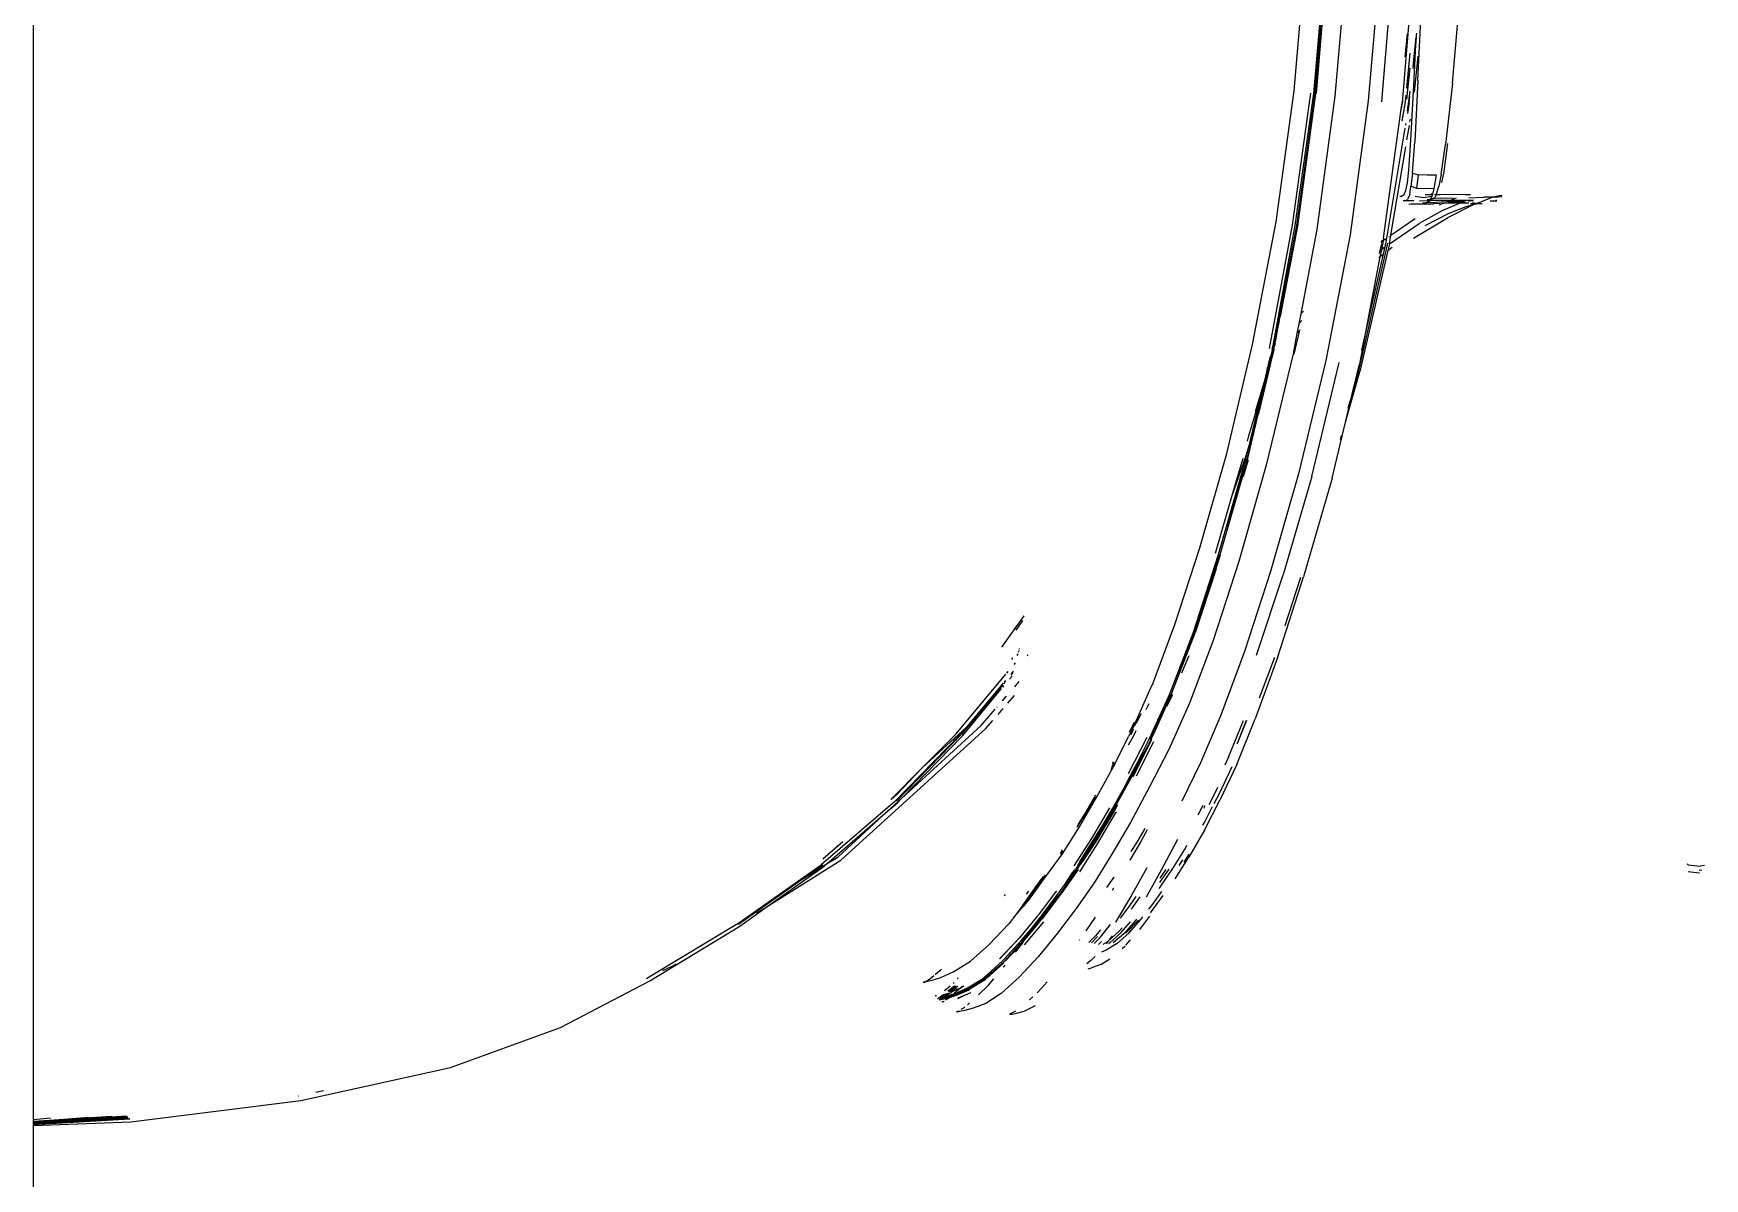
# Model space of a CAD drawing. Header units: millimetres. Extents: x -41292 to 298682, y -22072 to 33155.
# Drawn here: x 26074.7 to 26379.6, y -4564.6 to -4355.7 of the extents above; entities that cross this region are included whole.
import ezdxf

# ---------------------------------------------------------------- set-up
doc = ezdxf.new("R2010")
doc.units = ezdxf.units.MM

# ---------------------------------------------------------------- blocks, each defined once
blk = doc.blocks.new('rmfnasesx')
for p, q in [((53537.95, 10958.56), (53537.95, 11433.83)), ((53768.03, 11146.29), (53770.13, 11170.99)), ((53771.63, 11145.79), (53773.73, 11170.79)), ((53771.83, 11145.79), (53773.93, 11170.79)), ((53771.93, 11145.79), (53774.03, 11170.79)), ((53777.63, 11170.49), (53775.43, 11145.29)), ((53783.73, 11170.09), (53781.53, 11144.49)), ((53786.13, 11169.99), (53783.93, 11144.29)), ((53773.71, 11165.86), (53772.03, 11145.79)), ((53790.62, 11148.19), (53791.32, 11162.99)), ((53796.92, 11147.69), (53798.22, 11162.49)), ((53789.11, 11161.13), (53787.73, 11144.09)), ((53788.67, 11156.72), (53788.24, 11152.49)), ((53789.72, 11150.82), (53790.27, 11156.08)), ((53789.92, 11148.39), (53790.27, 11156.08)), ((53790.27, 11156.08), (53790.03, 11152.89)), ((53790.3, 11156.43), (53790.27, 11156.08)), ((53790.32, 11156.81), (53790.3, 11156.43)), ((53788.58, 11146.8), (53789.22, 11153.19)), ((53788.61, 11144.78), (53789.22, 11150.42)), ((53789.72, 11150.82), (53789.7, 11150.39)), ((53790.03, 11152.89), (53789.72, 11150.82)), ((53790.62, 11152.59), (53789.94, 11146.05)), ((53789.32, 11137.29), (53789.92, 11148.39)), ((53790.62, 11148.19), (53790.02, 11136.99)), ((53796.92, 11147.69), (53795.62, 11136.49)), ((53764.73, 11122.39), (53768.03, 11146.29)), ((53771.03, 11145.89), (53767.63, 11121.79)), ((53768.23, 11121.69), (53771.63, 11145.79)), ((53768.53, 11121.69), (53771.93, 11145.79)), ((53768.53, 11121.69), (53771.83, 11145.79)), ((53771.93, 11145.79), (53768.63, 11121.59)), ((53775.43, 11145.29), (53772.13, 11120.99)), ((53781.53, 11144.49), (53778.23, 11119.99)), ((53787.51, 11142.5), (53787.83, 11144.39)), ((53787.51, 11142.5), (53787.73, 11144.09)), ((53787.72, 11140.77), (53788.33, 11144.29)), ((53788.33, 11144.29), (53788.45, 11145.5)), ((53789.15, 11146.25), (53788.67, 11142.57)), ((53789.03, 11144.19), (53788.68, 11142.13)), ((53789.03, 11144.19), (53789.14, 11145.23)), ((53784.33, 11119.39), (53787.51, 11142.5)), ((53789.16, 11140.63), (53789.24, 11141.12)), ((53788.23, 11139.49), (53784.73, 11118.69)), ((53788.37, 11140.3), (53788.32, 11140)), ((53788.37, 11140.33), (53788.37, 11140.3)), ((53788.61, 11137.36), (53789.05, 11139.96)), ((53785.67, 11119.93), (53788.39, 11136.05)), ((53788.92, 11131.79), (53789.32, 11137.29)), ((53789.62, 11131.29), (53790.02, 11136.99)), ((53794.82, 11131.09), (53795.62, 11136.49)), ((53796.02, 11136.69), (53795.32, 11131.59)), ((53788.72, 11129.49), (53788.92, 11131.79)), ((53788.42, 11128.09), (53788.72, 11129.49)), ((53789.12, 11127.39), (53789.32, 11128.89)), ((53789.62, 11131.29), (53789.32, 11128.89)), ((53790.42, 11128.49), (53789.32, 11128.89)), ((53789.62, 11131.29), (53790.72, 11130.99)), ((53790.42, 11128.49), (53790.72, 11130.99)), ((53792.32, 11130.89), (53790.72, 11130.99)), ((53793.92, 11130.89), (53792.32, 11130.89)), ((53793.92, 11130.89), (53793.52, 11128.49)), ((53794.02, 11127.49), (53794.42, 11128.89)), ((53794.82, 11131.09), (53794.42, 11128.89)), ((53795.32, 11131.59), (53794.92, 11129.59)), ((53787.32, 11127.09), (53787.62, 11127.09)), ((53787.62, 11127.09), (53788.12, 11127.39)), ((53788.22, 11126.19), (53787.92, 11126.19)), ((53788.12, 11127.39), (53788.42, 11128.09)), ((53788.22, 11126.19), (53788.72, 11126.49)), ((53789.85, 11126.19), (53788.22, 11126.19)), ((53789.12, 11127.39), (53788.72, 11126.49)), ((53788.92, 11125.59), (53789.32, 11125.69)), ((53789.32, 11125.69), (53793.42, 11125.69)), ((53791.62, 11126.79), (53790.12, 11126.99)), ((53792.02, 11128.39), (53790.42, 11128.49)), ((53792.52, 11125.59), (53790.82, 11125.59)), ((53790.89, 11126.23), (53792.42, 11126.29)), ((53791.62, 11125.79), (53791.42, 11125.79)), ((53793.12, 11126.99), (53791.62, 11126.79)), ((53791.62, 11125.79), (53792.12, 11125.89)), ((53792.02, 11125.79), (53791.62, 11125.79)), ((53793.2, 11127.29), (53791.92, 11127.29)), ((53793.52, 11128.49), (53792.02, 11128.39)), ((53792.23, 11125.9), (53792.02, 11125.79)), ((53792.12, 11125.89), (53792.23, 11125.9)), ((53792.62, 11126.09), (53792.23, 11125.9)), ((53792.23, 11125.9), (53793.82, 11125.99)), ((53792.32, 11126.49), (53792.84, 11126.49)), ((53792.73, 11126.29), (53792.42, 11126.29)), ((53792.73, 11126.29), (53792.62, 11126.09)), ((53792.84, 11126.49), (53792.73, 11126.29)), ((53796.43, 11126.29), (53792.73, 11126.29)), ((53792.92, 11126.59), (53792.84, 11126.49)), ((53792.92, 11126.49), (53792.84, 11126.49)), ((53793.12, 11126.99), (53792.92, 11126.59)), ((53792.92, 11126.49), (53793.36, 11126.62)), ((53793.36, 11126.62), (53792.92, 11126.59)), ((53793.24, 11127.45), (53793.02, 11127.49)), ((53793.2, 11127.29), (53793.12, 11126.99)), ((53793.24, 11127.45), (53793.2, 11127.29)), ((53793.52, 11128.49), (53793.24, 11127.45)), ((53793.36, 11126.62), (53793.62, 11126.69)), ((53794.72, 11126.69), (53793.36, 11126.62)), ((53794.67, 11125.74), (53793.42, 11125.69)), ((53793.92, 11127.29), (53793.62, 11126.69)), ((53793.92, 11127.29), (53793.66, 11127.29)), ((53793.82, 11125.99), (53795.91, 11126.08)), ((53794.02, 11127.49), (53793.92, 11127.29)), ((53794.62, 11127.29), (53793.92, 11127.29)), ((53794.52, 11125.49), (53795.05, 11125.75)), ((53797.22, 11127.39), (53794.62, 11127.29)), ((53794.72, 11126.69), (53797.12, 11126.79)), ((53795.15, 11125.76), (53795.05, 11125.75)), ((53795.15, 11125.76), (53795.31, 11125.82)), ((53796.12, 11125.79), (53795.15, 11125.76)), ((53795.22, 11124.49), (53798.22, 11125.79)), ((53795.91, 11126.08), (53796.43, 11126.29)), ((53795.91, 11126.08), (53796.32, 11126.09)), ((53800.92, 11125.59), (53796.02, 11123.09)), ((53798.22, 11125.79), (53796.12, 11125.79)), ((53796.32, 11126.09), (53799.02, 11126.09)), ((53796.43, 11126.29), (53797.62, 11126.79)), ((53800.72, 11126.29), (53796.43, 11126.29)), ((53799.22, 11127.29), (53797.22, 11127.39)), ((53799.26, 11126.01), (53798.22, 11125.79)), ((53799.92, 11125.79), (53798.22, 11125.79)), ((53800.22, 11127.29), (53799.22, 11127.29)), ((53799.42, 11125.19), (53800.92, 11125.59)), ((53800.12, 11126.19), (53799.78, 11126.12)), ((53799.92, 11126.79), (53802.62, 11126.89)), ((53800.12, 11126.19), (53800.72, 11126.29)), ((53801.17, 11125.69), (53800.22, 11125.69)), ((53800.82, 11125.79), (53800.52, 11125.79)), ((53801.31, 11125.75), (53800.82, 11125.79)), ((53800.92, 11125.59), (53801.17, 11125.69)), ((53801.17, 11125.69), (53801.31, 11125.75)), ((53801.82, 11125.69), (53801.17, 11125.69)), ((53801.31, 11125.75), (53804.22, 11126.89)), ((53801.82, 11125.69), (53801.31, 11125.75)), ((53802.32, 11125.69), (53801.82, 11125.69)), ((53804.22, 11126.89), (53802.62, 11126.89)), ((53803.82, 11126.19), (53805.02, 11126.19)), ((53805.82, 11127.19), (53804.22, 11126.89)), ((53804.72, 11126.89), (53804.22, 11126.89)), ((53804.72, 11126.89), (53805.92, 11126.99)), ((53805.02, 11126.19), (53804.82, 11126.39)), ((53805.82, 11127.19), (53805.92, 11126.99)), ((53785.67, 11119.93), (53790.12, 11122.99)), ((53789.82, 11119.39), (53796.02, 11123.09)), ((53795.22, 11124.49), (53790.82, 11122.09)), ((53791.92, 11121.69), (53796.32, 11123.99)), ((53796.32, 11123.99), (53799.42, 11125.19)), ((53760.43, 11099.99), (53764.73, 11122.39)), ((53767.63, 11121.79), (53763.43, 11099.29)), ((53764.16, 11099.85), (53768.23, 11121.69)), ((53764.87, 11102.56), (53768.53, 11121.69)), ((53765.48, 11105.1), (53768.53, 11121.69)), ((53768.63, 11121.59), (53765.48, 11105.1)), ((53772.13, 11120.99), (53769.21, 11105.58)), ((53778.23, 11119.99), (53773.83, 11097.09)), ((53785.3, 11119.68), (53785.33, 11119.69)), ((53785.43, 11118.39), (53790.82, 11122.09)), ((53785.43, 11118.39), (53785.67, 11119.93)), ((53779.83, 11095.19), (53785.13, 11118.49)), ((53785.13, 11117.17), (53780.03, 11095.09)), ((53784.73, 11118.69), (53780.99, 11101.94)), ((53783.61, 11116.63), (53783.71, 11117.13)), ((53783.93, 11117.3), (53783.68, 11116.03)), ((53783.68, 11116.03), (53784.16, 11116.41)), ((53783.74, 11117.15), (53783.71, 11117.13)), ((53783.74, 11117.15), (53784.03, 11118.39)), ((53783.93, 11117.3), (53783.74, 11117.15)), ((53784.24, 11118.95), (53783.93, 11117.3)), ((53784.42, 11117.68), (53783.93, 11117.3)), ((53783.96, 11118.52), (53784.03, 11118.79)), ((53784.03, 11118.79), (53784.07, 11119.07)), ((53784.03, 11118.79), (53784.24, 11118.95)), ((53784.24, 11118.95), (53784.28, 11118.97)), ((53784.33, 11119.39), (53784.28, 11118.97)), ((53784.47, 11119.1), (53784.73, 11119.28)), ((53785.43, 11118.39), (53785.13, 11117.17)), ((53785.13, 11117.17), (53785.92, 11117.79)), ((53783.68, 11116.03), (53780.99, 11101.94)), ((53783.47, 11115.86), (53783.68, 11116.03)), ((53764.66, 11100.83), (53765.27, 11104.22)), ((53765.27, 11104.22), (53764.87, 11102.56)), ((53765.27, 11104.22), (53765.48, 11105.1)), ((53769.21, 11105.58), (53768.86, 11103.76)), ((53769.4, 11104.39), (53768.86, 11103.76)), ((53769.21, 11105.58), (53769.72, 11106.08)), ((53764.87, 11102.56), (53764.16, 11099.85)), ((53764.41, 11100.14), (53764.87, 11102.56)), ((53768.53, 11102.01), (53767.83, 11098.29)), ((53768.01, 11098.25), (53769.07, 11102.63)), ((53768.86, 11103.76), (53768.53, 11102.01)), ((53768.53, 11102.01), (53769.07, 11102.63)), ((53769.07, 11102.63), (53769.09, 11102.76)), ((53780.99, 11101.94), (53779.93, 11096.39)), ((53780.99, 11101.94), (53780.33, 11098.97)), ((53755.73, 11080.09), (53760.43, 11099.99)), ((53767.83, 11098.29), (53762.93, 11077.99)), ((53763.93, 11098.59), (53763.7, 11097.83)), ((53764.03, 11099.19), (53763.93, 11098.59)), ((53764.13, 11098.59), (53763.96, 11098.03)), ((53764.09, 11098.18), (53763.96, 11098.03)), ((53764.09, 11098.18), (53764, 11097.71)), ((53764.03, 11099.19), (53764.16, 11099.85)), ((53764.12, 11098.21), (53764.09, 11098.18)), ((53764.33, 11099.09), (53764.12, 11098.21)), ((53764.23, 11099.19), (53764.13, 11098.59)), ((53764.16, 11099.85), (53764.41, 11100.14)), ((53764.53, 11100.27), (53764.23, 11099.19)), ((53764.23, 11099.19), (53764.41, 11100.14)), ((53764.33, 11099.19), (53764.53, 11100.27)), ((53764.33, 11099.19), (53764.33, 11099.09)), ((53764.41, 11100.14), (53764.53, 11100.27)), ((53764.53, 11100.27), (53764.56, 11100.31)), ((53764.56, 11100.31), (53764.66, 11100.83)), ((53761.13, 11086.18), (53763.36, 11095.55)), ((53763.64, 11096.3), (53761.71, 11088.14)), ((53762.66, 11093.21), (53763.36, 11095.55)), ((53762.83, 11094.2), (53763.22, 11095.81)), ((53763.07, 11095.63), (53763.22, 11095.81)), ((53763.36, 11095.97), (53763.08, 11095.03)), ((53763.6, 11097.61), (53763.21, 11096.18)), ((53763.22, 11095.81), (53763.27, 11095.87)), ((53763.27, 11095.87), (53763.67, 11097.69)), ((53763.27, 11095.87), (53763.36, 11095.97)), ((53763.91, 11097.84), (53763.36, 11095.97)), ((53763.36, 11095.97), (53763.5, 11096.14)), ((53763.36, 11095.55), (53763.38, 11095.63)), ((53763.38, 11095.63), (53763.45, 11095.84)), ((53763.45, 11095.84), (53763.46, 11095.91)), ((53763.46, 11095.91), (53763.5, 11096.14)), ((53763.5, 11096.14), (53763.55, 11096.2)), ((53763.55, 11096.2), (53763.91, 11097.84)), ((53763.55, 11096.2), (53763.88, 11097.32)), ((53763.55, 11096.2), (53763.64, 11096.3)), ((53763.67, 11097.69), (53763.6, 11097.61)), ((53763.64, 11096.3), (53763.67, 11096.33)), ((53763.69, 11097.71), (53763.67, 11097.69)), ((53763.88, 11097.32), (53763.67, 11096.33)), ((53763.94, 11097.95), (53763.69, 11097.71)), ((53763.7, 11097.83), (53763.69, 11097.71)), ((53763.88, 11097.32), (53764, 11097.71)), ((53763.91, 11097.84), (53763.94, 11097.95)), ((53763.96, 11098.03), (53763.94, 11097.95)), ((53773.83, 11097.09), (53768.83, 11076.39)), ((53771.23, 11075.89), (53776.23, 11096.69)), ((53777.39, 11085.84), (53780.03, 11095.09)), ((53778.62, 11090.97), (53779.93, 11096.39)), ((53778.62, 11090.97), (53779.83, 11095.19)), ((53762.83, 11094.2), (53760.93, 11087.73)), ((53762.28, 11091.86), (53762.83, 11094.2)), ((53762.64, 11093.08), (53762.66, 11093.21)), ((53759.75, 11083.36), (53762.28, 11091.86)), ((53759.99, 11082.28), (53762.28, 11091.86)), ((53777.39, 11085.84), (53778.62, 11090.97)), ((53777.9, 11088.41), (53778.26, 11089.7)), ((53759.43, 11078.99), (53761.13, 11086.18)), ((53759.53, 11078.99), (53761.44, 11087.23)), ((53761.13, 11086.18), (53760.82, 11085.11)), ((53761.71, 11088.14), (53761.44, 11087.23)), ((53759.48, 11082.36), (53759.75, 11083.36)), ((53774.93, 11075.59), (53777.39, 11085.84)), ((53776.49, 11082.67), (53776.69, 11083.39)), ((53750.83, 11062.89), (53755.73, 11080.09)), ((53759.99, 11082.28), (53759.23, 11079.69)), ((53759.23, 11079.09), (53759.99, 11082.28)), ((53754.23, 11061.69), (53759.23, 11079.09)), ((53754.53, 11061.69), (53759.53, 11078.99)), ((53754.53, 11061.69), (53759.43, 11078.99)), ((53755.81, 11066.96), (53759.23, 11079.09)), ((53759.23, 11079.69), (53756.61, 11072.22)), ((53758.63, 11079.19), (53756.61, 11072.22)), ((53762.93, 11077.99), (53757.93, 11060.39)), ((53759.62, 11078.96), (53758.72, 11075.84)), ((53768.83, 11076.39), (53763.73, 11058.59)), ((53771.23, 11075.89), (53766.03, 11057.99)), ((53774.93, 11075.59), (53769.73, 11057.59)), ((53756.61, 11072.22), (53753.63, 11061.89)), ((53746.23, 11048.89), (53750.83, 11062.89)), ((53749.63, 11047.49), (53754.33, 11061.69)), ((53749.63, 11047.49), (53754.23, 11061.69)), ((53749.83, 11047.39), (53754.53, 11061.59)), ((53754.53, 11061.59), (53749.93, 11047.39)), ((53754.53, 11061.59), (53754.53, 11061.69)), ((53753.79, 11059.05), (53749.93, 11047.39)), ((53757.93, 11060.39), (53753.23, 11045.99)), ((53763.73, 11058.59), (53758.93, 11043.99)), ((53761.13, 11043.29), (53766.03, 11057.99)), ((53765.03, 11042.99), (53769.73, 11057.59)), ((53769.17, 11057.49), (53766.32, 11048.7)), ((53714.7, 11044.78), (53718.74, 11050.48)), ((53717.31, 11047.88), (53718.53, 11049.64)), ((53742.21, 11038.11), (53746.23, 11048.89)), ((53745.33, 11036.29), (53749.63, 11047.49)), ((53745.63, 11036.29), (53749.93, 11047.39)), ((53745.63, 11036.29), (53749.83, 11047.39)), ((53746.66, 11039.58), (53749.63, 11047.49)), ((53717.47, 11043.28), (53717.58, 11043.42)), ((53717.54, 11043.48), (53717.63, 11043.59)), ((53717.73, 11043.96), (53717.65, 11043.82)), ((53717.78, 11044.25), (53717.76, 11044.16)), ((53717.78, 11044.25), (53717.83, 11044.32)), ((53717.88, 11044.53), (53717.86, 11044.5)), ((53719.36, 11043.2), (53719.5, 11043.43)), ((53747.51, 11040.07), (53748.85, 11043.23)), ((53753.23, 11045.99), (53748.93, 11034.59)), ((53758.93, 11043.99), (53754.63, 11032.39)), ((53715.58, 11040.01), (53715.84, 11040.33)), ((53716.7, 11040.14), (53716.3, 11039.66)), ((53716.77, 11040.39), (53716.39, 11039.94)), ((53716.63, 11042.82), (53716.43, 11042.58)), ((53716.56, 11042.61), (53716.5, 11042.54)), ((53716.94, 11041.63), (53717.18, 11041.92)), ((53765.03, 11042.99), (53760.93, 11031.69)), ((53764.41, 11042.89), (53761.66, 11035.46)), ((53706.33, 11028.99), (53715.43, 11039.84)), ((53707.53, 11028.69), (53714.63, 11037.22)), ((53714.94, 11038.21), (53708.2, 11030.19)), ((53714.84, 11037.91), (53709.1, 11031.02)), ((53714.83, 11037.46), (53715.01, 11037.67)), ((53715.23, 11038.38), (53715.03, 11038.14)), ((53715.32, 11038.67), (53715.11, 11038.42)), ((53716.07, 11038.94), (53716.53, 11039.49)), ((53717.02, 11037.57), (53717.84, 11038.52)), ((53738.75, 11030.39), (53742.12, 11037.91)), ((53742.21, 11038.11), (53742.12, 11037.91)), ((53714.78, 11034.97), (53715.55, 11035.86)), ((53715.78, 11034.58), (53716.97, 11035.95)), ((53741.47, 11034.45), (53740.95, 11033.36)), ((53741.63, 11028.09), (53745.33, 11036.29)), ((53741.73, 11028.09), (53745.43, 11036.29)), ((53742.71, 11029.64), (53745.63, 11036.19)), ((53744.81, 11033.99), (53745.73, 11035.89)), ((53745.71, 11036.15), (53745.12, 11034.84)), ((53748.93, 11034.59), (53745.13, 11026.09)), ((53745.63, 11036.29), (53745.63, 11036.19)), ((53745.73, 11035.89), (53745.81, 11036.08)), ((53709.1, 11031.02), (53707.33, 11028.89)), ((53709.1, 11031.02), (53708.2, 11030.19)), ((53709.72, 11031.59), (53709.1, 11031.02)), ((53710.92, 11030.49), (53713.48, 11033.46)), ((53711.72, 11029.89), (53713.03, 11031.4)), ((53713.75, 11033.77), (53713.81, 11033.84)), ((53713.98, 11032.5), (53714.94, 11033.61)), ((53738.85, 11031.12), (53737.94, 11029.22)), ((53739.62, 11032.09), (53738.73, 11030.18)), ((53739.5, 11031.94), (53738.75, 11030.39)), ((53738.92, 11030.46), (53739.83, 11032.36)), ((53739.24, 11030.91), (53740.08, 11032.68)), ((53754.63, 11032.39), (53750.93, 11023.69)), ((53756.03, 11024.69), (53758.76, 11031.39)), ((53757.53, 11023.39), (53760.93, 11031.69)), ((53759.34, 11031.39), (53757.68, 11027.31)), ((53759.25, 11031.39), (53757.68, 11027.31)), ((53711.72, 11029.89), (53685.32, 11005.89)), ((53695.13, 11016.59), (53707.03, 11028.79)), ((53707.33, 11028.89), (53695.43, 11016.69)), ((53696.4, 11017.2), (53710.92, 11030.49)), ((53696.4, 11017.2), (53707.53, 11028.69)), ((53708.2, 11030.19), (53700.22, 11022.83)), ((53700.22, 11022.83), (53706.33, 11028.99)), ((53708.2, 11030.19), (53707.03, 11028.79)), ((53735.35, 11023.55), (53737.79, 11028.46)), ((53741.13, 11028.29), (53737.73, 11021.69)), ((53738.63, 11028.49), (53737.75, 11026.88)), ((53738.03, 11028.89), (53737.79, 11028.46)), ((53738.53, 11029.89), (53738.03, 11028.89)), ((53738.27, 11028.87), (53738.7, 11029.79)), ((53738.38, 11029.33), (53738.62, 11029.84)), ((53738.58, 11029.86), (53738.45, 11029.58)), ((53738.53, 11029.89), (53738.75, 11030.39)), ((53739.12, 11029.54), (53738.63, 11028.49)), ((53739.41, 11023.72), (53741.63, 11028.09)), ((53741.71, 11028.07), (53741.73, 11028.09)), ((53741.81, 11027.78), (53741.93, 11027.99)), ((53741.93, 11027.99), (53742.71, 11029.64)), ((53741.93, 11027.99), (53741.93, 11027.89)), ((53737.43, 11019.69), (53740.49, 11025.28)), ((53738.43, 11021.39), (53740.49, 11025.28)), ((53741.17, 11026.53), (53738.53, 11021.19)), ((53738.53, 11021.39), (53740.49, 11025.28)), ((53742, 11027.85), (53738.63, 11021.19)), ((53739.23, 11021.3), (53742.43, 11027.59)), ((53740.49, 11025.28), (53741.17, 11026.53)), ((53741.17, 11026.53), (53741.43, 11026.99)), ((53741.81, 11027.78), (53741.43, 11026.99)), ((53745.13, 11026.09), (53741.63, 11019.29)), ((53741.93, 11027.89), (53741.81, 11027.78)), ((53757.68, 11027.31), (53757.55, 11027.09)), ((53694.43, 11016.99), (53700.13, 11022.74)), ((53700.13, 11022.74), (53695.33, 11017.69)), ((53700.16, 11022.77), (53700.13, 11022.74)), ((53700.22, 11022.83), (53700.16, 11022.77)), ((53732.03, 11017.49), (53734.54, 11022.08)), ((53734.54, 11022.08), (53735.33, 11023.49)), ((53734.6, 11022.38), (53735.28, 11023.61)), ((53735.24, 11023.64), (53734.64, 11022.54)), ((53735.17, 11023.69), (53734.7, 11022.84)), ((53735.05, 11023.8), (53734.81, 11023.36)), ((53735, 11023.84), (53734.87, 11023.6)), ((53735.33, 11023.49), (53735.35, 11023.55)), ((53738.23, 11021.49), (53739.41, 11023.72)), ((53738.23, 11021.39), (53739.41, 11023.72)), ((53750.93, 11023.69), (53747.53, 11016.69)), ((53754.43, 11018.19), (53756.71, 11023)), ((53757.53, 11023.39), (53754.53, 11016.99)), ((53756.03, 11024.69), (53755.35, 11023.24)), ((53735.08, 11015.65), (53737.06, 11019.26)), ((53735.13, 11015.19), (53738.53, 11021.39)), ((53735.13, 11015.19), (53738.43, 11021.39)), ((53735.98, 11017.2), (53737.43, 11019.69)), ((53735.98, 11017.2), (53737.06, 11019.26)), ((53737.06, 11019.26), (53737.98, 11021.01)), ((53737.98, 11021.01), (53738.23, 11021.49)), ((53737.98, 11021.01), (53738.23, 11021.39)), ((53741.63, 11019.29), (53738.13, 11012.79)), ((53738.63, 11021.19), (53738.6, 11021.14)), ((53754.05, 11019.19), (53753.63, 11018.29)), ((53695.13, 11016.59), (53681.73, 11005.09)), ((53693.82, 11014.83), (53696.4, 11017.2)), ((53693.82, 11014.83), (53695.63, 11016.39)), ((53695.33, 11017.69), (53694.49, 11016.96)), ((53695.63, 11016.39), (53696.4, 11017.2)), ((53728.83, 11011.99), (53732.03, 11017.49)), ((53731.77, 11017.75), (53729.93, 11014.59)), ((53731.7, 11017.47), (53730.03, 11014.59)), ((53730.03, 11014.49), (53731.64, 11017.19)), ((53731.64, 11017.19), (53731.66, 11017.3)), ((53734.93, 11015.19), (53735.98, 11017.2)), ((53735.08, 11015.65), (53735.98, 11017.2)), ((53735.8, 11016.04), (53735.23, 11014.99)), ((53750.48, 11014.17), (53751.39, 11015.92)), ((53751.54, 11015.43), (53751.78, 11015.9)), ((53751.63, 11011.39), (53754.53, 11016.99)), ((53753.63, 11018.29), (53752.44, 11016)), ((53753.42, 11016.24), (53754.43, 11018.19)), ((53682.8, 11005.29), (53693.82, 11014.83)), ((53684.72, 11006.49), (53693.82, 11014.83)), ((53728.49, 11012.04), (53730.03, 11014.49)), ((53730.03, 11014.59), (53728.55, 11012.27)), ((53729.93, 11014.59), (53728.6, 11012.48)), ((53734.33, 11015.49), (53731.03, 11009.89)), ((53731.73, 11009.49), (53735.03, 11015.09)), ((53731.83, 11009.49), (53735.03, 11015.09)), ((53735.23, 11014.99), (53731.83, 11009.29)), ((53735.13, 11014.99), (53731.83, 11009.29)), ((53732.13, 11008.89), (53735.53, 11014.69)), ((53733.13, 11012.29), (53734.82, 11015.2)), ((53733.13, 11012.29), (53734.93, 11015.19)), ((53738.13, 11012.79), (53734.73, 11006.99)), ((53734.82, 11015.2), (53735.08, 11015.65)), ((53735.03, 11015.09), (53735.13, 11015.19)), ((53735.6, 11014.64), (53735.63, 11014.69)), ((53751.34, 11012.29), (53751.63, 11012.79)), ((53751.63, 11012.79), (53753.12, 11015.68)), ((53725.73, 11007.09), (53728.83, 11011.99)), ((53731.03, 11009.89), (53727.83, 11004.89)), ((53728.46, 11011.95), (53728.49, 11012.04)), ((53728.86, 11005.57), (53733.13, 11012.29)), ((53731.53, 11009.59), (53732.66, 11011.47)), ((53731.53, 11009.49), (53732.66, 11011.47)), ((53732.66, 11011.47), (53733.13, 11012.29)), ((53740.79, 11011.67), (53739.23, 11009.09)), ((53741.2, 11011.46), (53740.03, 11009.29)), ((53746.73, 11009.69), (53743.73, 11004.09)), ((53751.63, 11011.39), (53748.83, 11006.49)), ((53683.82, 11007.69), (53682.03, 11006.09)), ((53685.64, 11009.24), (53683.82, 11007.69)), ((53684.77, 11008.57), (53683.82, 11007.69)), ((53722.53, 11002.69), (53725.73, 11007.09)), ((53725.39, 11007), (53725.73, 11007.49)), ((53725.47, 11007.26), (53725.63, 11007.49)), ((53725.63, 11007.69), (53725.57, 11007.61)), ((53725.64, 11007.77), (53725.6, 11007.72)), ((53725.66, 11007.75), (53725.63, 11007.69)), ((53725.63, 11007.49), (53725.73, 11007.65)), ((53725.73, 11007.49), (53725.78, 11007.57)), ((53728.33, 11004.49), (53731.53, 11009.49)), ((53728.56, 11004.95), (53731.53, 11009.59)), ((53728.93, 11003.79), (53732.13, 11008.89)), ((53729.25, 11005.47), (53731.73, 11009.49)), ((53731.83, 11009.29), (53729.25, 11005.47)), ((53734.73, 11006.99), (53731.53, 11001.79)), ((53731.77, 11009.41), (53731.83, 11009.49)), ((53740.03, 11009.29), (53738.06, 11005.89)), ((53739.23, 11009.09), (53738.19, 11007.52)), ((53748.23, 11008.29), (53745.83, 11004.39)), ((53748.83, 11006.99), (53747.91, 11005.53)), ((53748.39, 11008.59), (53748.23, 11008.29)), ((53666.23, 10994.19), (53681.73, 11005.09)), ((53671.84, 10997.44), (53685.32, 11005.89)), ((53671.84, 10997.44), (53682.23, 11004.79)), ((53678.46, 11002.57), (53682.8, 11005.29)), ((53682.03, 11005.09), (53678.46, 11002.57)), ((53682.23, 11004.79), (53682.8, 11005.29)), ((53682.8, 11005.29), (53684.72, 11006.49)), ((53725.43, 10999.89), (53728.53, 11004.39)), ((53725.43, 10999.89), (53728.53, 11004.29)), ((53728.53, 11004.29), (53725.43, 10999.69)), ((53728.58, 11004.23), (53725.43, 10999.69)), ((53726.03, 11001.29), (53728.33, 11004.49)), ((53726.03, 11001.29), (53728, 11004.12)), ((53726.03, 11001.29), (53727.64, 11003.72)), ((53728.53, 11004.29), (53728.63, 11004.49)), ((53728.53, 11004.39), (53728.63, 11004.49)), ((53728.63, 11004.49), (53729.25, 11005.47)), ((53741.13, 11004.49), (53738.23, 10999.29)), ((53743.73, 11004.09), (53741.03, 10999.19)), ((53745.12, 11004.29), (53743.47, 11001.84)), ((53745.83, 11004.39), (53743.53, 11000.99)), ((53743.56, 11002.62), (53744.64, 11004.22)), ((53746.33, 11002.49), (53748.83, 11006.49)), ((53747.01, 11004.91), (53747.68, 11006)), ((53839.93, 11005.09), (53839.75, 11005.18)), ((53839.93, 11005.09), (53842.13, 11004.79)), ((53839.95, 11003.83), (53841.93, 11003.59)), ((53841.93, 11004.09), (53842.39, 11004.17)), ((53841.93, 11003.59), (53841.99, 11003.6)), ((53842.92, 11004.91), (53842.13, 11004.79)), ((53678.46, 11002.57), (53666.63, 10994.19)), ((53677.36, 11001.88), (53678.46, 11002.57)), ((53721.03, 11001.29), (53717.97, 10996.99)), ((53721.03, 11001.19), (53717.97, 10996.99)), ((53721.23, 11001.19), (53718.61, 10997.53)), ((53721.23, 11000.99), (53718.61, 10997.53)), ((53719.33, 10998.39), (53721.23, 11000.99)), ((53719.38, 10998.32), (53721.33, 11000.99)), ((53722.19, 11002.95), (53721.03, 11001.19)), ((53721.77, 11002.4), (53721.03, 11001.29)), ((53722.61, 11003.25), (53721.23, 11001.19)), ((53721.33, 11001.19), (53721.23, 11000.99)), ((53722.65, 11003.19), (53721.33, 11001.19)), ((53721.33, 11001.19), (53722.68, 11003.14)), ((53721.33, 11000.99), (53721.98, 11001.96)), ((53721.33, 11001.19), (53721.98, 11001.96)), ((53721.98, 11001.96), (53722.53, 11002.69)), ((53722.53, 11002.69), (53722.73, 11003.06)), ((53725.13, 10999.99), (53725.93, 11001.14)), ((53725.93, 11001.14), (53725.97, 11001.21)), ((53725.97, 11001.21), (53726.03, 11001.29)), ((53731.53, 11001.79), (53728.23, 10997.09)), ((53735.1, 11002.82), (53733.76, 11000.93)), ((53735.04, 11000.78), (53734.81, 11000.4)), ((53743.53, 11000.99), (53743.34, 11000.72)), ((53666.83, 10993.89), (53671.84, 10997.44)), ((53669.91, 10996.23), (53671.84, 10997.44)), ((53715.3, 10999.65), (53715.12, 10999.4)), ((53718.61, 10997.53), (53718.17, 10996.99)), ((53718.61, 10997.53), (53719.33, 10998.39)), ((53719.18, 10999.7), (53719.59, 11000.28)), ((53724.63, 11000.29), (53721.33, 10995.89)), ((53721.73, 10995.49), (53725.03, 10999.89)), ((53721.83, 10995.49), (53725.03, 10999.89)), ((53725.33, 10999.59), (53722.03, 10995.19)), ((53725.33, 10999.59), (53722.03, 10995.39)), ((53722.03, 10995.49), (53724.58, 10998.79)), ((53722.03, 10995.39), (53724.58, 10998.79)), ((53722.03, 10995.49), (53724.23, 10998.59)), ((53724.23, 10998.59), (53725.03, 10999.89)), ((53724.58, 10998.79), (53725.33, 10999.79)), ((53725.03, 10999.89), (53725.13, 10999.99)), ((53725.33, 10999.79), (53725.43, 10999.89)), ((53725.43, 10999.69), (53725.33, 10999.59)), ((53738.23, 10999.29), (53735.43, 10994.59)), ((53738.03, 10997.69), (53736.29, 10995.3)), ((53739.1, 10999.26), (53738.03, 10997.69)), ((53739.87, 10999.23), (53738.29, 10996.95)), ((53741.52, 10996.99), (53742.23, 10997.89)), ((53744.03, 10999.49), (53741.73, 10996.29)), ((53742.23, 10997.89), (53743.85, 11000.18)), ((53716.57, 10995.06), (53715.93, 10994.29)), ((53716.73, 10995.29), (53716.57, 10995.06)), ((53716.83, 10995.39), (53716.73, 10995.29)), ((53717.97, 10996.99), (53716.83, 10995.39)), ((53716.83, 10995.39), (53718.17, 10996.99)), ((53721.23, 10995.79), (53717.83, 10991.69)), ((53718.83, 10990.49), (53722.33, 10994.69)), ((53718.98, 10991.73), (53721.97, 10995.42)), ((53718.98, 10991.73), (53721.49, 10994.74)), ((53719.89, 10993.23), (53721.83, 10995.49)), ((53719.89, 10993.23), (53721.73, 10995.49)), ((53721.93, 10995.19), (53720.93, 10993.96)), ((53720.93, 10993.96), (53721.49, 10994.74)), ((53721.49, 10994.74), (53721.97, 10995.42)), ((53721.49, 10994.74), (53722.03, 10995.39)), ((53722.03, 10995.39), (53721.93, 10995.19)), ((53721.97, 10995.42), (53722.03, 10995.49)), ((53722.03, 10995.19), (53721.98, 10995.13)), ((53728.23, 10997.09), (53724.83, 10992.59)), ((53731.72, 10995.5), (53730, 10993)), ((53736.43, 10992.69), (53738.18, 10994.69)), ((53739.13, 10994.99), (53736.93, 10992.49)), ((53737.33, 10992.59), (53739.63, 10994.99)), ((53737.83, 10992.59), (53740.03, 10995.09)), ((53739.24, 10995.14), (53739.13, 10994.99)), ((53741.63, 10995.69), (53739.77, 10993.27)), ((53740.03, 10995.09), (53740.4, 10995.57)), ((53650.43, 10983.89), (53666.83, 10993.89)), ((53666.23, 10994.19), (53651.12, 10985.06)), ((53712.33, 10990.49), (53715.93, 10994.29)), ((53717.83, 10991.69), (53714.23, 10987.89)), ((53717.83, 10991.69), (53714.33, 10987.89)), ((53715.01, 10987.79), (53718.33, 10991.39)), ((53718.33, 10991.39), (53719.89, 10993.23)), ((53718.33, 10991.29), (53719.89, 10993.23)), ((53720.93, 10993.96), (53718.53, 10990.99)), ((53718.63, 10991.29), (53718.98, 10991.73)), ((53724.83, 10992.59), (53721.33, 10988.29)), ((53728.87, 10991.36), (53728.81, 10991.28)), ((53731.83, 10992.19), (53730.54, 10990.9)), ((53731.01, 10990.8), (53732.13, 10991.99)), ((53731.52, 10990.69), (53732.63, 10991.79)), ((53732.67, 10993.23), (53731.83, 10992.19)), ((53732.63, 10991.79), (53734.53, 10994.15)), ((53732.63, 10991.79), (53734.39, 10994.08)), ((53734.08, 10991.14), (53736.13, 10992.99)), ((53734.83, 10992.09), (53734.08, 10991.14)), ((53736.43, 10992.69), (53734.33, 10990.79)), ((53736.93, 10992.49), (53735, 10990.83)), ((53735.73, 10990.69), (53737.83, 10992.59)), ((53736.13, 10992.99), (53736.61, 10993.54)), ((53737.29, 10990.39), (53738.18, 10991.39)), ((53708.93, 10987.49), (53712.33, 10990.49)), ((53718.53, 10990.99), (53714.93, 10987.19)), ((53715.01, 10987.79), (53718.33, 10991.29)), ((53718.63, 10991.29), (53715.13, 10987.49)), ((53718.57, 10990.93), (53715.43, 10987.62)), ((53717.18, 10989.1), (53718.59, 10990.88)), ((53721.33, 10988.29), (53717.83, 10984.59)), ((53730.93, 10987.59), (53731.69, 10988.36)), ((53732.86, 10991.08), (53732.32, 10990.52)), ((53733.73, 10989.49), (53732.89, 10989.15)), ((53733.19, 10990.59), (53734.03, 10991.09)), ((53734.03, 10991.09), (53733.7, 10990.66)), ((53735.73, 10990.69), (53733.73, 10989.49)), ((53734.03, 10991.09), (53734.08, 10991.14)), ((53734.21, 10990.72), (53734.33, 10990.79)), ((53737.03, 10990.09), (53736.64, 10989.76)), ((53737.03, 10990.09), (53737.16, 10990.24)), ((53654.22, 10986.39), (53652.72, 10985.74)), ((53654.22, 10986.39), (53655.22, 10987.02)), ((53703.43, 10985.79), (53702.5, 10985.01)), ((53703.65, 10986.02), (53703.43, 10985.79)), ((53703.53, 10984.49), (53705.93, 10985.59)), ((53705.93, 10985.59), (53708.93, 10987.49)), ((53711.43, 10984.49), (53714.73, 10987.49)), ((53711.73, 10984.49), (53715.03, 10987.39)), ((53714.93, 10987.19), (53711.93, 10984.38)), ((53714.97, 10987.14), (53711.93, 10984.38)), ((53714.73, 10987.49), (53714.79, 10987.56)), ((53714.79, 10987.56), (53714.83, 10987.59)), ((53714.83, 10987.59), (53715.01, 10987.79)), ((53715, 10986.4), (53715.29, 10986.75)), ((53715.03, 10987.39), (53715.09, 10987.46)), ((53715.09, 10987.46), (53715.13, 10987.49)), ((53730.93, 10987.59), (53730.19, 10986.98)), ((53730.4, 10986.1), (53731.03, 10986.29)), ((53732.73, 10986.89), (53731.03, 10986.29)), ((53732.73, 10986.89), (53734.41, 10987.9)), ((53634.13, 10975.39), (53650.43, 10983.89)), ((53651.01, 10985.01), (53649.83, 10984.29)), ((53651.12, 10985.06), (53651.01, 10985.01)), ((53700.33, 10983.59), (53700.43, 10983.69)), ((53700.53, 10983.59), (53700.33, 10983.59)), ((53700.43, 10983.69), (53700.83, 10983.77)), ((53700.83, 10983.77), (53700.53, 10983.59)), ((53700.83, 10983.77), (53700.93, 10983.79)), ((53701.53, 10984.19), (53700.93, 10983.79)), ((53700.93, 10983.79), (53701.93, 10983.99)), ((53702.25, 10984.81), (53701.53, 10984.19)), ((53701.93, 10983.99), (53703.53, 10984.49)), ((53704.21, 10982.16), (53705.23, 10982.98)), ((53706.05, 10982.95), (53704.84, 10981.99)), ((53706.08, 10982.95), (53704.91, 10981.97)), ((53706.35, 10982.94), (53705.08, 10981.92)), ((53706.35, 10982.94), (53705.12, 10981.91)), ((53705.34, 10981.85), (53706.43, 10982.69)), ((53707.18, 10982.64), (53705.63, 10981.89)), ((53705.82, 10983.49), (53705.95, 10983.62)), ((53706.83, 10982.29), (53705.92, 10981.53)), ((53706.03, 10981.49), (53708.33, 10982.49)), ((53706.13, 10981.59), (53708.43, 10982.59)), ((53706.33, 10981.49), (53708.63, 10982.49)), ((53708.63, 10982.19), (53706.33, 10981.19)), ((53706.67, 10982.93), (53706.43, 10982.69)), ((53706.43, 10981.59), (53708.73, 10982.59)), ((53708.73, 10982.29), (53706.43, 10981.29)), ((53706.57, 10984.27), (53706.73, 10984.43)), ((53707.18, 10982.64), (53706.83, 10982.29)), ((53707.46, 10982.91), (53707.18, 10982.64)), ((53707.73, 10982.9), (53707.18, 10982.64)), ((53708.33, 10982.49), (53708.43, 10982.59)), ((53708.43, 10982.59), (53711.33, 10984.39)), ((53708.63, 10982.49), (53708.73, 10982.59)), ((53708.73, 10982.29), (53708.63, 10982.19)), ((53708.73, 10982.59), (53711.63, 10984.39)), ((53711.63, 10984.13), (53708.73, 10982.29)), ((53711.63, 10984.09), (53708.73, 10982.29)), ((53710.43, 10981.36), (53712.23, 10983.09)), ((53711.33, 10984.39), (53711.43, 10984.49)), ((53711.63, 10984.39), (53711.73, 10984.49)), ((53711.78, 10984.24), (53711.63, 10984.13)), ((53711.63, 10984.13), (53711.63, 10984.09)), ((53711.93, 10984.38), (53711.78, 10984.24)), ((53712.23, 10983.09), (53713.21, 10984.26)), ((53717.83, 10984.59), (53714.53, 10981.59)), ((53722.97, 10983.74), (53721.33, 10981.89)), ((53702.53, 10981.19), (53702.73, 10981.19)), ((53702.93, 10980.69), (53703.03, 10980.69)), ((53703.03, 10980.79), (53703.13, 10980.79)), ((53703.23, 10980.79), (53703.03, 10980.69)), ((53703.13, 10980.79), (53703.23, 10980.79)), ((53703.23, 10980.79), (53703.28, 10980.82)), ((53703.23, 10980.49), (53703.53, 10980.49)), ((53703.33, 10980.89), (53703.28, 10980.82)), ((53703.28, 10980.82), (53703.33, 10980.79)), ((53703.33, 10980.79), (53703.63, 10980.89)), ((53703.33, 10980.89), (53703.43, 10980.89)), ((53703.33, 10980.79), (53703.53, 10980.79)), ((53703.33, 10980.59), (53703.63, 10980.59)), ((53704.21, 10981.38), (53703.43, 10980.89)), ((53703.93, 10981.29), (53703.43, 10980.89)), ((53703.43, 10980.89), (53703.63, 10980.89)), ((53703.63, 10980.89), (53703.53, 10980.79)), ((53703.53, 10980.79), (53703.93, 10980.89)), ((53703.53, 10980.79), (53703.83, 10980.79)), ((53703.53, 10980.49), (53703.63, 10980.59)), ((53703.83, 10980.49), (53703.53, 10980.49)), ((53703.68, 10980.89), (53703.63, 10980.89)), ((53703.63, 10980.59), (53703.68, 10980.59)), ((53703.7, 10980.91), (53703.68, 10980.89)), ((53703.68, 10980.89), (53703.93, 10980.89)), ((53703.68, 10980.59), (53703.98, 10980.83)), ((53703.93, 10980.59), (53703.68, 10980.59)), ((53703.7, 10980.91), (53704.43, 10981.39)), ((53703.7, 10980.91), (53704.3, 10981.04)), ((53704.03, 10980.09), (53703.73, 10980.09)), ((53703.83, 10980.79), (53703.98, 10980.83)), ((53704.73, 10980.69), (53703.83, 10980.49)), ((53704.21, 10981.38), (53703.93, 10981.29)), ((53703.93, 10980.89), (53704.13, 10980.93)), ((53704.83, 10980.79), (53703.93, 10980.59)), ((53703.98, 10980.83), (53704.05, 10980.84)), ((53704.15, 10980.17), (53704.03, 10980.09)), ((53704.05, 10980.84), (53704.73, 10980.99)), ((53704.05, 10980.84), (53704.13, 10980.93)), ((53704.13, 10980.93), (53704.15, 10980.94)), ((53704.15, 10980.94), (53704.2, 10980.94)), ((53704.2, 10980.94), (53704.23, 10980.96)), ((53704.43, 10981.39), (53704.21, 10981.38)), ((53704.23, 10980.96), (53704.3, 10981.04)), ((53704.23, 10980.96), (53704.43, 10980.99)), ((53704.3, 10981.04), (53704.38, 10981.06)), ((53704.38, 10981.06), (53704.43, 10981.09)), ((53704.93, 10980.69), (53704.42, 10980.36)), ((53704.54, 10981.49), (53704.43, 10981.39)), ((53704.43, 10981.09), (53704.53, 10981.19)), ((53704.43, 10981.09), (53704.53, 10981.09)), ((53704.43, 10980.99), (53704.55, 10981.03)), ((53704.53, 10981.19), (53705.12, 10981.67)), ((53704.53, 10981.09), (53705.92, 10981.53)), ((53704.63, 10981.49), (53704.54, 10981.49)), ((53704.55, 10981.03), (53704.83, 10981.09)), ((53704.66, 10981.52), (53704.63, 10981.49)), ((53705.12, 10981.67), (53704.66, 10981.52)), ((53704.73, 10980.99), (53705.61, 10981.27)), ((53705.05, 10980.79), (53704.73, 10980.69)), ((53704.83, 10981.09), (53705.74, 10981.38)), ((53705.18, 10980.9), (53704.83, 10980.79)), ((53705.05, 10980.79), (53704.93, 10980.69)), ((53706.33, 10981.19), (53705.05, 10980.79)), ((53705.18, 10980.9), (53705.05, 10980.79)), ((53705.12, 10981.67), (53705.53, 10981.79)), ((53706.43, 10981.29), (53705.18, 10980.9)), ((53705.61, 10981.27), (53705.18, 10980.9)), ((53705.63, 10981.89), (53705.41, 10981.83)), ((53705.61, 10981.27), (53706.33, 10981.49)), ((53705.74, 10981.38), (53705.61, 10981.27)), ((53705.74, 10981.38), (53705.79, 10981.42)), ((53705.92, 10981.53), (53705.79, 10981.42)), ((53705.79, 10981.42), (53706.03, 10981.49)), ((53705.92, 10981.53), (53706.13, 10981.59)), ((53706.03, 10981.49), (53706.43, 10981.59)), ((53706.63, 10980.69), (53708.03, 10981.34)), ((53706.73, 10980.79), (53708.03, 10981.34)), ((53707.73, 10978.99), (53707.9, 10979.14)), ((53708.03, 10981.34), (53708.99, 10981.74)), ((53708.39, 10979.54), (53708.78, 10979.87)), ((53708.99, 10981.74), (53709.03, 10981.79)), ((53711.73, 10979.79), (53709.43, 10978.89)), ((53714.53, 10981.59), (53711.73, 10979.79)), ((53718.73, 10978.39), (53720.83, 10979.39)), ((53720.35, 10980.99), (53719.73, 10980.43)), ((53721.33, 10981.89), (53721.11, 10981.69)), ((53706.43, 10978.29), (53706.73, 10978.39)), ((53706.53, 10978.19), (53706.43, 10978.29)), ((53706.93, 10978.29), (53706.53, 10978.19)), ((53706.73, 10978.39), (53706.75, 10978.41)), ((53707.93, 10978.49), (53706.93, 10978.29)), ((53707.25, 10978.71), (53707.73, 10978.99)), ((53709.43, 10978.89), (53707.93, 10978.49)), ((53716.43, 10977.99), (53716.13, 10977.89)), ((53716.13, 10977.89), (53716.13, 10977.79)), ((53716.13, 10977.79), (53716.53, 10977.79)), ((53717.15, 10978.39), (53716.43, 10977.99)), ((53716.53, 10977.79), (53717.33, 10977.99)), ((53717.33, 10977.99), (53718.73, 10978.39)), ((53614.03, 10968.09), (53634.13, 10975.39)), ((53586.73, 10962.09), (53614.03, 10968.09)), ((53555.73, 10958.19), (53586.73, 10962.09)), ((53586.35, 10962.86), (53586.31, 10962.85)), ((53590.9, 10963.81), (53589.5, 10963.49)), ((53554.93, 10959.19), (53537.95, 10958.11)), ((53552.22, 10959.12), (53537.95, 10958.21)), ((53537.95, 10958.24), (53548.12, 10959.02)), ((53537.95, 10957.83), (53555.14, 10959.02)), ((53555.14, 10959.02), (53537.95, 10957.9)), ((53537.95, 10957.83), (53555.25, 10958.92)), ((53541.04, 10958.84), (53537.95, 10958.56)), ((53555.45, 10958.74), (53537.95, 10957.73)), ((53555.56, 10958.65), (53537.95, 10957.63)), ((53537.95, 10958.24), (53537.95, 10958.56)), ((53537.95, 10958.21), (53537.95, 10958.24)), ((53537.95, 10957.98), (53541.46, 10958.23)), ((53541.46, 10958.23), (53537.95, 10958)), ((53537.95, 10958.11), (53537.95, 10958.21)), ((53537.95, 10957.51), (53555.73, 10958.19)), ((53537.95, 10958), (53537.95, 10958.11)), ((53537.95, 10957.98), (53537.95, 10958)), ((53537.95, 10957.9), (53537.95, 10957.98)), ((53537.95, 10957.83), (53537.95, 10957.9)), ((53537.95, 10957.73), (53537.95, 10957.83)), ((53541.46, 10958.23), (53554.93, 10959.19)), ((53555.04, 10959.1), (53541.46, 10958.23)), ((53541.46, 10958.23), (53555.14, 10959.02)), ((53555.14, 10959.02), (53555.17, 10958.99)), ((53537.95, 10957.63), (53537.95, 10957.73)), ((53537.95, 10957.51), (53537.95, 10957.63)), ((53537.95, 10499.02), (53537.95, 10957.51))]:
    blk.add_line(p, q)

msp = doc.modelspace()

# ---------------------------------------------------------------- block references
msp.add_blockref('rmfnasesx', (-27463.27, -15512.43))

doc.saveas('drawing.dxf')
